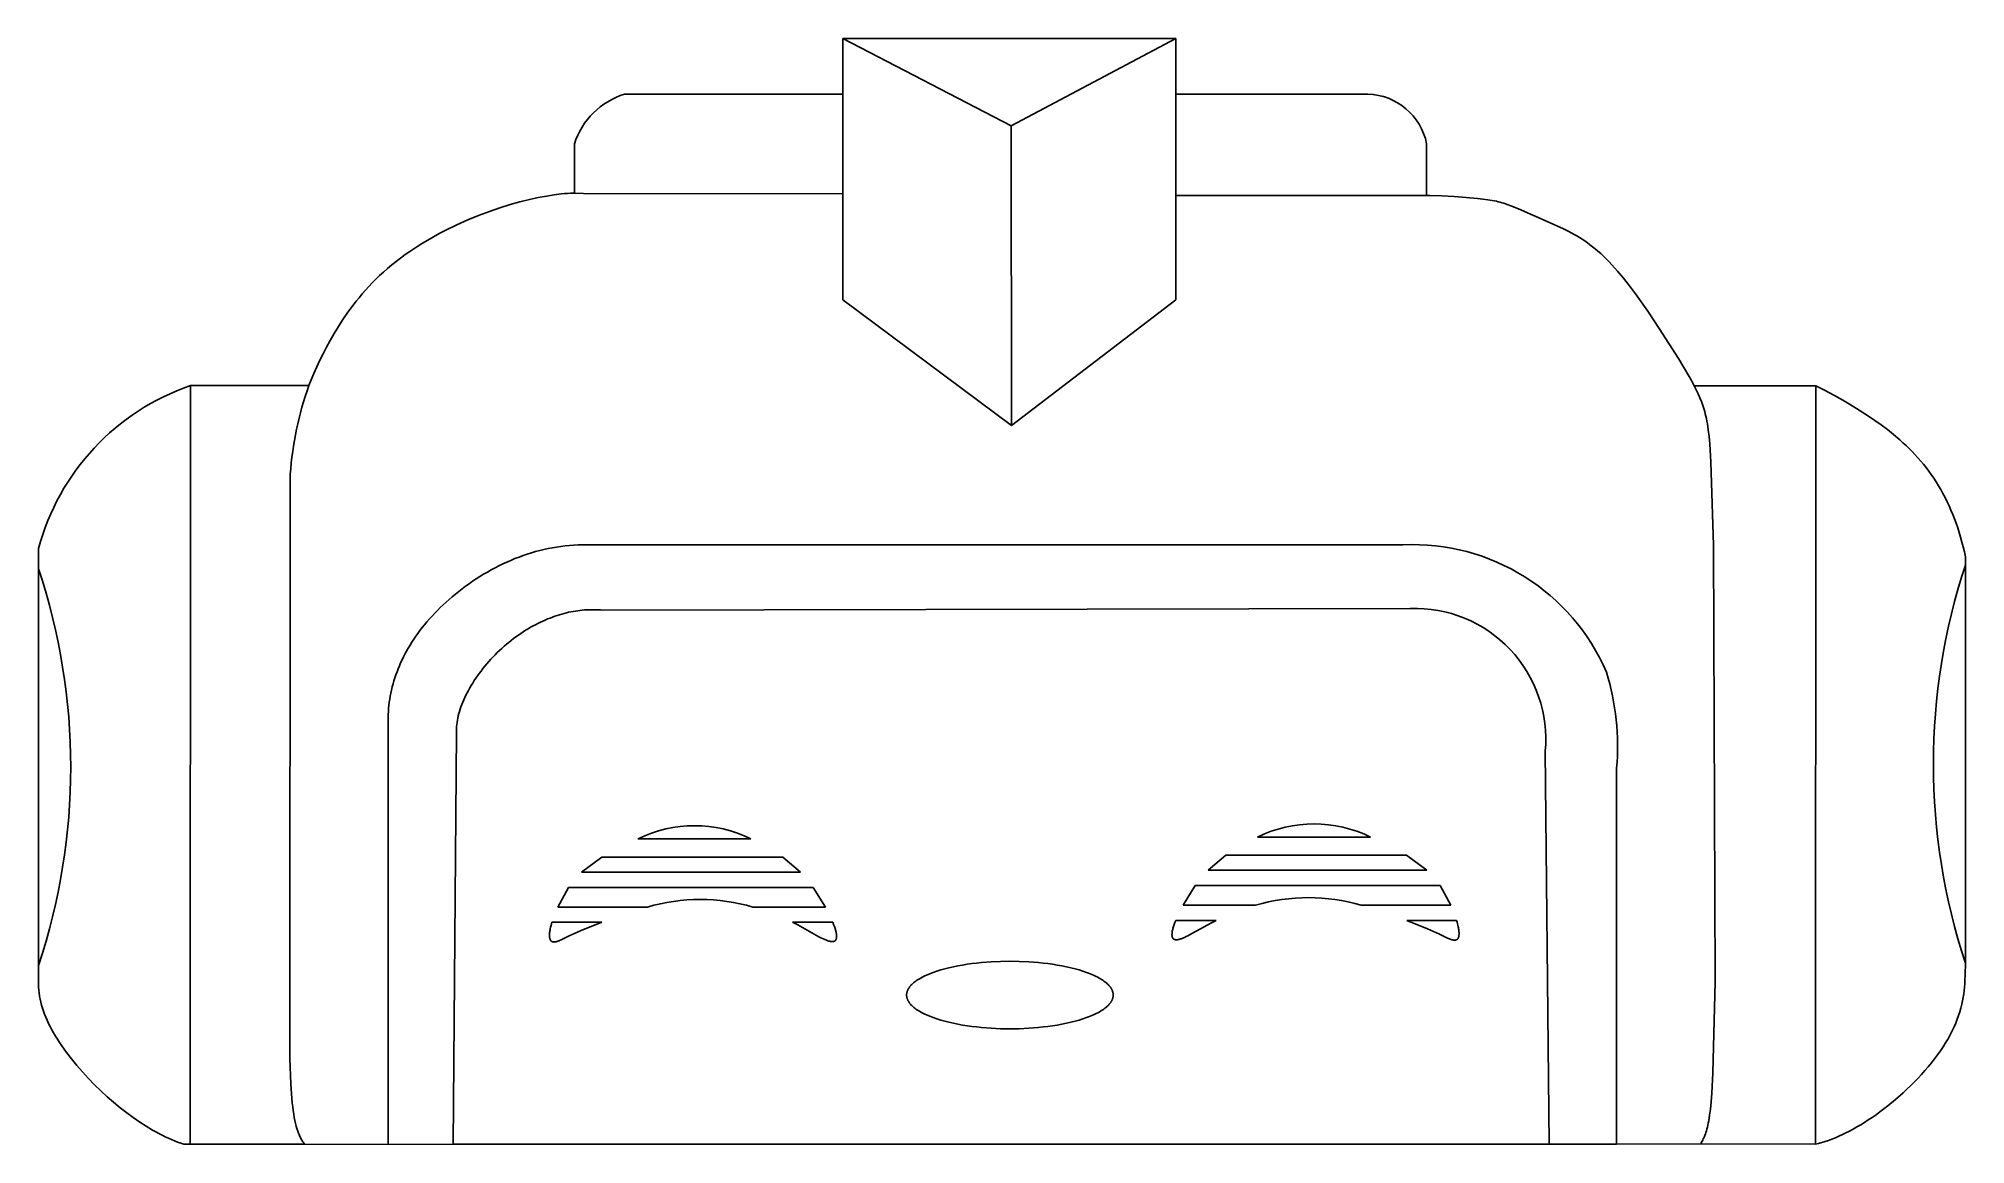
# Model space of a CAD drawing. Extents: x 0.5 to 50.7, y -8.7 to 20.1.
import ezdxf

# ---------------------------------------------------------------- set-up
doc = ezdxf.new("R2010")
doc.units = 0
doc.layers.get('0').update_dxf_attribs({"linetype": 'CONTINUOUS'})

msp = doc.modelspace()

# ---------------------------------------------------------------- linework, layer by layer
for p, q in [((21.453, 20.108), (30.135, 20.108)), ((25.846, 17.829), (21.453, 20.108)), ((21.453, 20.108), (21.453, 13.299)), ((30.135, 20.108), (25.846, 17.829)), ((30.135, 20.108), (30.135, 13.299)), ((15.76, 18.661), (21.453, 18.661)), ((30.135, 18.661), (35.144, 18.661)), ((25.853, 10.021), (25.846, 17.829)), ((14.454, 16.077), (14.454, 17.366)), ((36.674, 17.366), (36.674, 16.017)), ((14.454, 16.077), (14.356, 16.074)), ((14.688, 16.071), (14.454, 16.077)), ((12.238, 15.601), (11.957, 15.495)), ((12.513, 15.696), (12.238, 15.601)), ((12.78, 15.779), (12.513, 15.696)), ((13.036, 15.851), (12.78, 15.779)), ((13.28, 15.912), (13.036, 15.851)), ((13.51, 15.962), (13.28, 15.912)), ((13.725, 16.002), (13.51, 15.962)), ((13.925, 16.033), (13.725, 16.002)), ((14.11, 16.056), (13.925, 16.033)), ((14.196, 16.064), (14.11, 16.056)), ((14.278, 16.07), (14.196, 16.064)), ((14.356, 16.074), (14.278, 16.07)), ((21.453, 16.057), (14.688, 16.071)), ((36.438, 16.02), (30.135, 16.02)), ((36.753, 16.016), (36.438, 16.02)), ((37.071, 16.006), (36.753, 16.016)), ((37.388, 15.989), (37.071, 16.006)), ((37.701, 15.967), (37.388, 15.989)), ((37.999, 15.939), (37.701, 15.967)), ((38.137, 15.923), (37.999, 15.939)), ((38.266, 15.905), (38.137, 15.923)), ((38.384, 15.886), (38.266, 15.905)), ((38.439, 15.875), (38.384, 15.886)), ((38.492, 15.864), (38.439, 15.875)), ((38.542, 15.853), (38.492, 15.864)), ((38.591, 15.841), (38.542, 15.853)), ((38.638, 15.828), (38.591, 15.841)), ((38.685, 15.814), (38.638, 15.828)), ((38.731, 15.799), (38.685, 15.814)), ((38.776, 15.784), (38.731, 15.799)), ((38.868, 15.749), (38.776, 15.784)), ((39.066, 15.668), (38.868, 15.749)), ((39.815, 15.339), (39.066, 15.668)), ((11.105, 15.113), (10.965, 15.041)), ((11.388, 15.251), (11.105, 15.113)), ((11.673, 15.379), (11.388, 15.251)), ((11.957, 15.495), (11.673, 15.379)), ((40.238, 15.145), (39.815, 15.339)), ((40.379, 15.075), (40.238, 15.145)), ((40.518, 15.001), (40.379, 15.075)), ((10.295, 14.645), (10.168, 14.56)), ((10.424, 14.728), (10.295, 14.645)), ((10.556, 14.81), (10.424, 14.728)), ((10.691, 14.889), (10.556, 14.81)), ((10.827, 14.966), (10.691, 14.889)), ((10.965, 15.041), (10.827, 14.966)), ((40.587, 14.962), (40.518, 15.001)), ((40.656, 14.92), (40.587, 14.962)), ((40.725, 14.877), (40.656, 14.92)), ((40.794, 14.832), (40.725, 14.877)), ((40.863, 14.784), (40.794, 14.832)), ((40.932, 14.734), (40.863, 14.784)), ((41.002, 14.681), (40.932, 14.734)), ((41.071, 14.624), (41.002, 14.681)), ((41.141, 14.565), (41.071, 14.624)), ((9.585, 14.113), (9.479, 14.02)), ((9.695, 14.205), (9.585, 14.113)), ((9.808, 14.296), (9.695, 14.205)), ((9.925, 14.385), (9.808, 14.296)), ((10.045, 14.474), (9.925, 14.385)), ((10.168, 14.56), (10.045, 14.474)), ((41.212, 14.501), (41.141, 14.565)), ((41.283, 14.435), (41.212, 14.501)), ((41.355, 14.364), (41.283, 14.435)), ((41.428, 14.289), (41.355, 14.364)), ((41.501, 14.211), (41.428, 14.289)), ((41.651, 14.042), (41.501, 14.211)), ((9.092, 13.64), (9.005, 13.544)), ((9.184, 13.736), (9.092, 13.64)), ((9.278, 13.831), (9.184, 13.736)), ((9.377, 13.926), (9.278, 13.831)), ((9.479, 14.02), (9.377, 13.926)), ((41.804, 13.858), (41.651, 14.042)), ((41.96, 13.659), (41.804, 13.858)), ((42.119, 13.448), (41.96, 13.659)), ((8.688, 13.161), (8.549, 12.971)), ((8.763, 13.257), (8.688, 13.161)), ((8.84, 13.352), (8.763, 13.257)), ((8.921, 13.448), (8.84, 13.352)), ((9.005, 13.544), (8.921, 13.448)), ((21.453, 13.299), (25.853, 10.021)), ((30.135, 13.299), (25.853, 10.021)), ((42.436, 13.002), (42.119, 13.448)), ((8.301, 12.598), (8.191, 12.417)), ((8.42, 12.783), (8.301, 12.598)), ((8.549, 12.971), (8.42, 12.783)), ((42.74, 12.549), (42.436, 13.002)), ((7.992, 12.063), (7.902, 11.89)), ((8.088, 12.238), (7.992, 12.063)), ((8.191, 12.417), (8.088, 12.238)), ((43.241, 11.762), (42.74, 12.549)), ((7.817, 11.719), (7.736, 11.549)), ((7.902, 11.89), (7.817, 11.719)), ((43.52, 11.299), (43.241, 11.762)), ((4.447, 11.06), (4.438, -8.717)), ((7.533, 11.06), (4.447, 11.06)), ((7.59, 11.207), (7.533, 11.06)), ((7.661, 11.378), (7.59, 11.207)), ((7.736, 11.549), (7.661, 11.378)), ((43.58, 11.192), (43.52, 11.299)), ((43.649, 11.056), (43.58, 11.192)), ((43.649, 11.056), (46.816, 11.056)), ((43.75, 10.845), (43.649, 11.056)), ((46.816, 11.056), (46.808, -8.717)), ((46.816, 11.056), (47.05, 10.939)), ((43.795, 10.744), (43.75, 10.845)), ((43.837, 10.644), (43.795, 10.744)), ((43.856, 10.594), (43.837, 10.644)), ((43.874, 10.543), (43.856, 10.594)), ((47.05, 10.939), (47.305, 10.803)), ((47.305, 10.803), (47.582, 10.645)), ((47.582, 10.645), (47.88, 10.466)), ((43.892, 10.491), (43.874, 10.543)), ((43.908, 10.437), (43.892, 10.491)), ((43.924, 10.382), (43.908, 10.437)), ((43.939, 10.324), (43.924, 10.382)), ((43.953, 10.264), (43.939, 10.324)), ((43.967, 10.201), (43.953, 10.264)), ((43.98, 10.135), (43.967, 10.201)), ((43.992, 10.064), (43.98, 10.135)), ((44.014, 9.91), (43.992, 10.064)), ((47.88, 10.466), (48.194, 10.264)), ((48.194, 10.264), (48.356, 10.153)), ((48.356, 10.153), (48.52, 10.036)), ((44.035, 9.736), (44.014, 9.91)), ((44.053, 9.538), (44.035, 9.736)), ((48.52, 10.036), (48.685, 9.912)), ((48.685, 9.912), (48.849, 9.781)), ((48.849, 9.781), (49.012, 9.643)), ((49.012, 9.643), (49.092, 9.571)), ((49.092, 9.571), (49.172, 9.497)), ((44.084, 9.062), (44.053, 9.538)), ((44.15, 6.904), (44.084, 9.062)), ((49.172, 9.497), (49.251, 9.421)), ((49.251, 9.421), (49.328, 9.343)), ((49.328, 9.343), (49.404, 9.262)), ((49.404, 9.262), (49.479, 9.18)), ((49.479, 9.18), (49.553, 9.096)), ((49.553, 9.096), (49.625, 9.01)), ((7.038, -6.481), (7.048, 8.749)), ((49.625, 9.01), (49.695, 8.922)), ((49.695, 8.922), (49.764, 8.831)), ((49.764, 8.831), (49.83, 8.739)), ((49.83, 8.739), (49.895, 8.644)), ((49.895, 8.644), (49.958, 8.547)), ((49.958, 8.547), (50.019, 8.448)), ((50.019, 8.448), (50.078, 8.348)), ((50.078, 8.348), (50.135, 8.245)), ((50.135, 8.245), (50.19, 8.14)), ((50.19, 8.14), (50.243, 8.033)), ((50.243, 8.033), (50.294, 7.924)), ((50.294, 7.924), (50.343, 7.813)), ((50.343, 7.813), (50.39, 7.7)), ((50.39, 7.7), (50.435, 7.585)), ((50.435, 7.585), (50.478, 7.469)), ((50.478, 7.469), (50.518, 7.35)), ((50.518, 7.35), (50.557, 7.229)), ((50.557, 7.229), (50.594, 7.107)), ((50.594, 7.107), (50.629, 6.982)), ((0.485, 6.813), (0.485, -4.574)), ((12.904, 6.548), (12.799, 6.504)), ((13.011, 6.589), (12.904, 6.548)), ((13.118, 6.628), (13.011, 6.589)), ((13.225, 6.665), (13.118, 6.628)), ((13.333, 6.699), (13.225, 6.665)), ((13.442, 6.731), (13.333, 6.699)), ((13.551, 6.76), (13.442, 6.731)), ((13.661, 6.786), (13.551, 6.76)), ((13.771, 6.81), (13.661, 6.786)), ((13.881, 6.832), (13.771, 6.81)), ((13.992, 6.851), (13.881, 6.832)), ((14.104, 6.867), (13.992, 6.851)), ((14.215, 6.881), (14.104, 6.867)), ((14.327, 6.892), (14.215, 6.881)), ((14.439, 6.9), (14.327, 6.892)), ((14.552, 6.906), (14.439, 6.9)), ((14.63, 6.908), (14.552, 6.906)), ((36.057, 6.908), (14.63, 6.908)), ((44.198, -4.489), (44.15, 6.904)), ((50.629, 6.982), (50.662, 6.856)), ((50.662, 6.856), (50.692, 6.728)), ((50.692, 6.728), (50.721, 6.598)), ((50.721, 6.598), (50.721, -3.997)), ((11.99, 6.081), (11.895, 6.02)), ((12.087, 6.14), (11.99, 6.081)), ((12.186, 6.198), (12.087, 6.14)), ((12.285, 6.254), (12.186, 6.198)), ((12.386, 6.308), (12.285, 6.254)), ((12.488, 6.36), (12.386, 6.308)), ((12.591, 6.41), (12.488, 6.36)), ((12.694, 6.458), (12.591, 6.41)), ((12.799, 6.504), (12.694, 6.458)), ((11.271, 5.557), (11.19, 5.487)), ((11.355, 5.626), (11.271, 5.557)), ((11.441, 5.695), (11.355, 5.626)), ((11.528, 5.762), (11.441, 5.695)), ((11.617, 5.829), (11.528, 5.762)), ((11.708, 5.894), (11.617, 5.829)), ((11.801, 5.957), (11.708, 5.894)), ((11.895, 6.02), (11.801, 5.957)), ((10.743, 5.051), (10.676, 4.977)), ((10.812, 5.125), (10.743, 5.051)), ((10.883, 5.199), (10.812, 5.125)), ((10.957, 5.272), (10.883, 5.199)), ((11.032, 5.344), (10.957, 5.272)), ((11.11, 5.416), (11.032, 5.344)), ((11.19, 5.487), (11.11, 5.416)), ((13.881, 5.023), (13.943, 5.045)), ((13.881, 5.023), (13.943, 5.045)), ((13.943, 5.045), (14.004, 5.066)), ((13.943, 5.045), (14.004, 5.066)), ((14.004, 5.066), (14.065, 5.085)), ((14.004, 5.066), (14.065, 5.085)), ((14.065, 5.085), (14.125, 5.103)), ((14.065, 5.085), (14.125, 5.103)), ((14.125, 5.103), (14.185, 5.12)), ((14.125, 5.103), (14.185, 5.12)), ((14.185, 5.12), (14.245, 5.135)), ((14.185, 5.12), (14.245, 5.135)), ((14.245, 5.135), (14.305, 5.149)), ((14.245, 5.135), (14.305, 5.149)), ((14.305, 5.149), (14.364, 5.161)), ((14.305, 5.149), (14.364, 5.161)), ((14.364, 5.161), (14.423, 5.173)), ((14.364, 5.161), (14.423, 5.173)), ((14.423, 5.173), (14.482, 5.183)), ((14.423, 5.173), (14.482, 5.183)), ((14.482, 5.183), (14.541, 5.191)), ((14.482, 5.183), (14.541, 5.191)), ((14.541, 5.191), (14.6, 5.199)), ((14.541, 5.191), (14.6, 5.199)), ((14.6, 5.199), (14.659, 5.205)), ((14.6, 5.199), (14.659, 5.205)), ((14.659, 5.205), (14.718, 5.21)), ((14.659, 5.205), (14.718, 5.21)), ((14.718, 5.21), (14.777, 5.214)), ((14.718, 5.21), (14.777, 5.214)), ((14.777, 5.214), (14.836, 5.217)), ((14.777, 5.214), (14.836, 5.217)), ((14.836, 5.217), (14.896, 5.218)), ((14.836, 5.217), (14.896, 5.218)), ((14.896, 5.218), (14.956, 5.218)), ((14.896, 5.218), (14.956, 5.218)), ((14.956, 5.218), (15.016, 5.217)), ((14.956, 5.218), (15.016, 5.217)), ((15.016, 5.217), (15.077, 5.215)), ((15.016, 5.217), (15.077, 5.215)), ((15.077, 5.215), (15.138, 5.211)), ((15.077, 5.215), (15.138, 5.211)), ((15.138, 5.211), (15.199, 5.206)), ((15.138, 5.211), (15.199, 5.206)), ((15.199, 5.206), (36.248, 5.248)), ((15.199, 5.206), (36.248, 5.248)), ((10.319, 4.524), (10.267, 4.447)), ((10.373, 4.6), (10.319, 4.524)), ((10.429, 4.676), (10.373, 4.6)), ((10.487, 4.752), (10.429, 4.676)), ((10.548, 4.827), (10.487, 4.752)), ((10.611, 4.902), (10.548, 4.827)), ((10.676, 4.977), (10.611, 4.902)), ((12.93, 4.51), (12.994, 4.556)), ((12.93, 4.51), (12.994, 4.556)), ((12.994, 4.556), (13.057, 4.599)), ((12.994, 4.556), (13.057, 4.599)), ((13.057, 4.599), (13.121, 4.641)), ((13.057, 4.599), (13.121, 4.641)), ((13.121, 4.641), (13.184, 4.682)), ((13.121, 4.641), (13.184, 4.682)), ((13.184, 4.682), (13.248, 4.72)), ((13.184, 4.682), (13.248, 4.72)), ((13.248, 4.72), (13.312, 4.758)), ((13.248, 4.72), (13.312, 4.758)), ((13.312, 4.758), (13.376, 4.793)), ((13.312, 4.758), (13.376, 4.793)), ((13.376, 4.793), (13.44, 4.827)), ((13.376, 4.793), (13.44, 4.827)), ((13.44, 4.827), (13.504, 4.86)), ((13.44, 4.827), (13.504, 4.86)), ((13.504, 4.86), (13.567, 4.891)), ((13.504, 4.86), (13.567, 4.891)), ((13.567, 4.891), (13.631, 4.92)), ((13.567, 4.891), (13.631, 4.92)), ((13.631, 4.92), (13.694, 4.948)), ((13.631, 4.92), (13.694, 4.948)), ((13.694, 4.948), (13.757, 4.975)), ((13.694, 4.948), (13.757, 4.975)), ((13.757, 4.975), (13.819, 5)), ((13.757, 4.975), (13.819, 5)), ((13.819, 5), (13.881, 5.023)), ((13.819, 5), (13.881, 5.023)), ((10.038, 4.062), (9.999, 3.985)), ((10.08, 4.14), (10.038, 4.062)), ((10.124, 4.217), (10.08, 4.14)), ((10.169, 4.294), (10.124, 4.217)), ((10.217, 4.371), (10.169, 4.294)), ((10.267, 4.447), (10.217, 4.371)), ((12.332, 3.983), (12.388, 4.041)), ((12.332, 3.983), (12.388, 4.041)), ((12.388, 4.041), (12.445, 4.098)), ((12.388, 4.041), (12.445, 4.098)), ((12.445, 4.098), (12.503, 4.154)), ((12.445, 4.098), (12.503, 4.154)), ((12.503, 4.154), (12.562, 4.209)), ((12.503, 4.154), (12.562, 4.209)), ((12.562, 4.209), (12.622, 4.263)), ((12.562, 4.209), (12.622, 4.263)), ((12.622, 4.263), (12.682, 4.315)), ((12.622, 4.263), (12.682, 4.315)), ((12.682, 4.315), (12.744, 4.366)), ((12.682, 4.315), (12.744, 4.366)), ((12.744, 4.366), (12.805, 4.416)), ((12.744, 4.366), (12.805, 4.416)), ((12.805, 4.416), (12.868, 4.464)), ((12.805, 4.416), (12.868, 4.464)), ((12.868, 4.464), (12.93, 4.51)), ((12.868, 4.464), (12.93, 4.51)), ((9.83, 3.595), (9.802, 3.516)), ((9.86, 3.673), (9.83, 3.595)), ((9.892, 3.751), (9.86, 3.673)), ((9.925, 3.829), (9.892, 3.751)), ((9.961, 3.907), (9.925, 3.829)), ((9.999, 3.985), (9.961, 3.907)), ((11.929, 3.494), (11.975, 3.557)), ((11.929, 3.494), (11.975, 3.557)), ((11.975, 3.557), (12.022, 3.619)), ((11.975, 3.557), (12.022, 3.619)), ((12.022, 3.619), (12.07, 3.681)), ((12.022, 3.619), (12.07, 3.681)), ((12.07, 3.681), (12.12, 3.743)), ((12.07, 3.681), (12.12, 3.743)), ((12.12, 3.743), (12.171, 3.804)), ((12.12, 3.743), (12.171, 3.804)), ((12.171, 3.804), (12.224, 3.865)), ((12.171, 3.804), (12.224, 3.865)), ((12.224, 3.865), (12.277, 3.924)), ((12.224, 3.865), (12.277, 3.924)), ((12.277, 3.924), (12.332, 3.983)), ((12.277, 3.924), (12.332, 3.983)), ((9.671, 3.044), (9.656, 2.964)), ((9.689, 3.123), (9.671, 3.044)), ((9.708, 3.202), (9.689, 3.123)), ((9.728, 3.281), (9.708, 3.202)), ((9.751, 3.359), (9.728, 3.281)), ((9.775, 3.438), (9.751, 3.359)), ((9.802, 3.516), (9.775, 3.438)), ((11.627, 2.991), (11.659, 3.053)), ((11.627, 2.991), (11.659, 3.053)), ((11.659, 3.053), (11.692, 3.115)), ((11.659, 3.053), (11.692, 3.115)), ((11.692, 3.115), (11.727, 3.178)), ((11.692, 3.115), (11.727, 3.178)), ((11.727, 3.178), (11.764, 3.241)), ((11.727, 3.178), (11.764, 3.241)), ((11.764, 3.241), (11.803, 3.304)), ((11.764, 3.241), (11.803, 3.304)), ((11.803, 3.304), (11.843, 3.368)), ((11.803, 3.304), (11.843, 3.368)), ((11.843, 3.368), (11.886, 3.431)), ((11.843, 3.368), (11.886, 3.431)), ((11.886, 3.431), (11.929, 3.494)), ((11.886, 3.431), (11.929, 3.494)), ((9.605, 2.566), (9.6, 2.486)), ((9.612, 2.646), (9.605, 2.566)), ((9.62, 2.726), (9.612, 2.646)), ((9.63, 2.805), (9.62, 2.726)), ((9.642, 2.885), (9.63, 2.805)), ((9.656, 2.964), (9.642, 2.885)), ((11.443, 2.508), (11.459, 2.567)), ((11.443, 2.508), (11.459, 2.567)), ((11.459, 2.567), (11.477, 2.626)), ((11.459, 2.567), (11.477, 2.626)), ((11.477, 2.626), (11.497, 2.685)), ((11.477, 2.626), (11.497, 2.685)), ((11.497, 2.685), (11.52, 2.746)), ((11.497, 2.685), (11.52, 2.746)), ((11.52, 2.746), (11.544, 2.806)), ((11.52, 2.746), (11.544, 2.806)), ((11.544, 2.806), (11.57, 2.867)), ((11.544, 2.806), (11.57, 2.867)), ((11.57, 2.867), (11.597, 2.929)), ((11.57, 2.867), (11.597, 2.929)), ((11.597, 2.929), (11.627, 2.991)), ((11.597, 2.929), (11.627, 2.991)), ((9.6, 2.486), (9.6, -8.725)), ((11.381, 2.061), (11.382, 2.114)), ((11.381, 2.061), (11.382, 2.114)), ((11.381, 2.034), (11.381, 2.061)), ((11.381, 2.034), (11.381, 2.061)), ((11.381, 2.007), (11.381, 2.034)), ((11.381, 2.007), (11.381, 2.034)), ((11.382, 2.114), (11.385, 2.169)), ((11.382, 2.114), (11.385, 2.169)), ((11.385, 2.169), (11.39, 2.224)), ((11.385, 2.169), (11.39, 2.224)), ((11.39, 2.224), (11.396, 2.28)), ((11.39, 2.224), (11.396, 2.28)), ((11.396, 2.28), (11.405, 2.336)), ((11.396, 2.28), (11.405, 2.336)), ((11.405, 2.336), (11.416, 2.393)), ((11.405, 2.336), (11.416, 2.393)), ((11.416, 2.393), (11.428, 2.45)), ((11.416, 2.393), (11.428, 2.45)), ((11.428, 2.45), (11.443, 2.508)), ((11.428, 2.45), (11.443, 2.508)), ((11.292, -8.717), (11.381, 2.007)), ((11.292, -8.717), (11.381, 2.007)), ((39.765, 1.526), (39.864, -8.717)), ((39.765, 1.526), (39.864, -8.717)), ((41.626, -8.717), (41.626, 1.085)), ((16.113, -0.757), (19.059, -0.757)), ((35.212, -0.709), (32.266, -0.709)), ((14.642, -1.622), (15.173, -1.232)), ((15.173, -1.232), (19.886, -1.232)), ((19.886, -1.232), (20.346, -1.622)), ((31.439, -1.184), (30.979, -1.573)), ((36.152, -1.184), (31.439, -1.184)), ((36.682, -1.573), (36.152, -1.184)), ((20.346, -1.622), (14.642, -1.622)), ((30.322, -2.486), (30.64, -1.976)), ((30.64, -1.976), (37.026, -1.976)), ((30.979, -1.573), (36.682, -1.573)), ((37.026, -1.976), (37.306, -2.486)), ((14.299, -2.024), (14.019, -2.534)), ((20.684, -2.024), (14.299, -2.024)), ((21.003, -2.534), (20.684, -2.024)), ((32.215, -2.486), (30.322, -2.486)), ((37.306, -2.486), (34.966, -2.486)), ((13.857, -2.974), (13.845, -3.017)), ((13.87, -2.93), (13.857, -2.974)), ((15.167, -2.93), (13.87, -2.93)), ((14.019, -2.534), (16.358, -2.534)), ((14.632, -3.149), (15.167, -2.93)), ((19.109, -2.534), (21.003, -2.534)), ((20.141, -2.93), (20.278, -3.001)), ((21.192, -2.93), (20.141, -2.93)), ((20.278, -3.001), (20.831, -3.31)), ((21.214, -2.987), (21.192, -2.93)), ((21.234, -3.041), (21.214, -2.987)), ((30.074, -3.044), (30.091, -2.993)), ((30.091, -2.993), (30.11, -2.938)), ((30.11, -2.938), (30.132, -2.882)), ((30.132, -2.882), (31.184, -2.882)), ((31.047, -2.953), (30.493, -3.262)), ((31.184, -2.882), (31.047, -2.953)), ((36.692, -3.101), (36.158, -2.882)), ((36.158, -2.882), (37.455, -2.882)), ((37.455, -2.882), (37.468, -2.926)), ((37.468, -2.926), (37.479, -2.969)), ((37.479, -2.969), (37.489, -3.011)), ((37.489, -3.011), (37.498, -3.051)), ((13.807, -3.247), (13.806, -3.258)), ((13.806, -3.258), (13.806, -3.268)), ((13.806, -3.268), (13.806, -3.278)), ((13.806, -3.278), (13.806, -3.288)), ((13.806, -3.288), (13.807, -3.298)), ((13.808, -3.225), (13.807, -3.247)), ((13.807, -3.298), (13.807, -3.307)), ((13.807, -3.307), (13.808, -3.316)), ((13.81, -3.202), (13.808, -3.225)), ((13.808, -3.316), (13.809, -3.325)), ((13.809, -3.325), (13.81, -3.333)), ((13.813, -3.178), (13.81, -3.202)), ((13.81, -3.333), (13.812, -3.341)), ((13.812, -3.341), (13.813, -3.349)), ((13.817, -3.152), (13.813, -3.178)), ((13.813, -3.349), (13.815, -3.356)), ((13.815, -3.356), (13.816, -3.36)), ((13.816, -3.36), (13.817, -3.363)), ((13.821, -3.126), (13.817, -3.152)), ((13.817, -3.363), (13.818, -3.367)), ((13.818, -3.367), (13.819, -3.37)), ((13.819, -3.37), (13.82, -3.373)), ((13.82, -3.373), (13.821, -3.377)), ((13.827, -3.099), (13.821, -3.126)), ((13.821, -3.377), (13.823, -3.38)), ((13.823, -3.38), (13.824, -3.383)), ((13.824, -3.383), (13.825, -3.386)), ((13.825, -3.386), (13.827, -3.389)), ((13.835, -3.059), (13.827, -3.099)), ((13.827, -3.389), (13.828, -3.391)), ((13.828, -3.391), (13.83, -3.394)), ((13.83, -3.394), (13.831, -3.397)), ((13.831, -3.397), (13.833, -3.399)), ((13.833, -3.399), (13.834, -3.402)), ((13.834, -3.402), (13.836, -3.404)), ((13.845, -3.017), (13.835, -3.059)), ((13.836, -3.404), (13.837, -3.407)), ((13.837, -3.407), (13.839, -3.409)), ((13.839, -3.409), (13.841, -3.411)), ((13.841, -3.411), (13.843, -3.413)), ((13.843, -3.413), (13.845, -3.415)), ((13.845, -3.415), (13.847, -3.418)), ((13.847, -3.418), (13.848, -3.419)), ((13.848, -3.419), (13.85, -3.421)), ((13.85, -3.421), (13.852, -3.423)), ((13.852, -3.423), (13.855, -3.425)), ((13.855, -3.425), (13.857, -3.426)), ((13.857, -3.426), (13.859, -3.428)), ((13.859, -3.428), (13.861, -3.43)), ((13.861, -3.43), (13.863, -3.431)), ((13.863, -3.431), (13.865, -3.432)), ((13.865, -3.432), (13.868, -3.434)), ((13.868, -3.434), (13.87, -3.435)), ((13.87, -3.435), (13.872, -3.436)), ((13.872, -3.436), (13.875, -3.437)), ((13.875, -3.437), (13.877, -3.438)), ((13.877, -3.438), (13.879, -3.439)), ((13.879, -3.439), (13.882, -3.44)), ((13.882, -3.44), (13.884, -3.441)), ((13.884, -3.441), (13.887, -3.442)), ((13.887, -3.442), (13.89, -3.442)), ((13.89, -3.442), (13.892, -3.443)), ((13.892, -3.443), (13.895, -3.444)), ((13.895, -3.444), (13.897, -3.444)), ((13.897, -3.444), (13.9, -3.445)), ((13.9, -3.445), (13.903, -3.445)), ((13.903, -3.445), (13.905, -3.445)), ((13.905, -3.445), (13.908, -3.446)), ((13.908, -3.446), (13.911, -3.446)), ((13.911, -3.446), (13.914, -3.446)), ((13.914, -3.446), (13.917, -3.446)), ((13.917, -3.446), (13.919, -3.447)), ((13.919, -3.447), (13.922, -3.447)), ((13.922, -3.447), (13.925, -3.447)), ((13.925, -3.447), (13.931, -3.446)), ((13.931, -3.446), (13.937, -3.446)), ((13.937, -3.446), (13.943, -3.446)), ((13.943, -3.446), (13.949, -3.445)), ((13.949, -3.445), (13.955, -3.444)), ((13.955, -3.444), (13.961, -3.443)), ((13.961, -3.443), (13.967, -3.442)), ((13.967, -3.442), (13.974, -3.44)), ((13.974, -3.44), (13.98, -3.439)), ((13.98, -3.439), (13.993, -3.436)), ((13.993, -3.436), (14.006, -3.432)), ((14.006, -3.432), (14.018, -3.428)), ((14.018, -3.428), (14.031, -3.423)), ((14.031, -3.423), (14.044, -3.418)), ((14.044, -3.418), (14.057, -3.413)), ((14.057, -3.413), (14.083, -3.402)), ((14.083, -3.402), (14.109, -3.39)), ((14.109, -3.39), (14.32, -3.288)), ((14.32, -3.288), (14.632, -3.149)), ((20.831, -3.31), (20.877, -3.334)), ((20.877, -3.334), (20.921, -3.356)), ((20.921, -3.356), (20.965, -3.376)), ((20.965, -3.376), (20.986, -3.385)), ((20.986, -3.385), (21.006, -3.394)), ((21.006, -3.394), (21.027, -3.402)), ((21.027, -3.402), (21.047, -3.409)), ((21.047, -3.409), (21.066, -3.415)), ((21.066, -3.415), (21.085, -3.421)), ((21.085, -3.421), (21.094, -3.424)), ((21.094, -3.424), (21.103, -3.426)), ((21.103, -3.426), (21.112, -3.428)), ((21.112, -3.428), (21.12, -3.43)), ((21.12, -3.43), (21.129, -3.432)), ((21.129, -3.432), (21.137, -3.433)), ((21.137, -3.433), (21.145, -3.434)), ((21.145, -3.434), (21.153, -3.435)), ((21.153, -3.435), (21.161, -3.436)), ((21.161, -3.436), (21.169, -3.436)), ((21.169, -3.436), (21.172, -3.436)), ((21.172, -3.436), (21.176, -3.436)), ((21.176, -3.436), (21.18, -3.436)), ((21.18, -3.436), (21.183, -3.436)), ((21.183, -3.436), (21.187, -3.436)), ((21.187, -3.436), (21.19, -3.436)), ((21.19, -3.436), (21.194, -3.435)), ((21.194, -3.435), (21.197, -3.435)), ((21.197, -3.435), (21.2, -3.435)), ((21.2, -3.435), (21.204, -3.434)), ((21.204, -3.434), (21.207, -3.433)), ((21.207, -3.433), (21.21, -3.433)), ((21.21, -3.433), (21.213, -3.432)), ((21.213, -3.432), (21.216, -3.431)), ((21.216, -3.431), (21.219, -3.43)), ((21.219, -3.43), (21.222, -3.429)), ((21.222, -3.429), (21.225, -3.428)), ((21.225, -3.428), (21.228, -3.427)), ((21.228, -3.427), (21.23, -3.426)), ((21.23, -3.426), (21.233, -3.425)), ((21.233, -3.425), (21.236, -3.424)), ((21.251, -3.092), (21.234, -3.041)), ((21.236, -3.424), (21.238, -3.422)), ((21.238, -3.422), (21.241, -3.421)), ((21.241, -3.421), (21.243, -3.419)), ((21.243, -3.419), (21.246, -3.418)), ((21.246, -3.418), (21.248, -3.416)), ((21.248, -3.416), (21.25, -3.414)), ((21.25, -3.414), (21.252, -3.412)), ((21.258, -3.117), (21.251, -3.092)), ((21.252, -3.412), (21.255, -3.41)), ((21.255, -3.41), (21.257, -3.408)), ((21.257, -3.408), (21.259, -3.406)), ((21.265, -3.141), (21.258, -3.117)), ((21.259, -3.406), (21.261, -3.404)), ((21.261, -3.404), (21.263, -3.402)), ((21.263, -3.402), (21.264, -3.4)), ((21.264, -3.4), (21.266, -3.397)), ((21.271, -3.166), (21.265, -3.141)), ((21.266, -3.397), (21.268, -3.395)), ((21.268, -3.395), (21.27, -3.392)), ((21.27, -3.392), (21.271, -3.39)), ((21.277, -3.19), (21.271, -3.166)), ((21.271, -3.39), (21.273, -3.387)), ((21.273, -3.387), (21.274, -3.384)), ((21.274, -3.384), (21.275, -3.381)), ((21.275, -3.381), (21.277, -3.378)), ((21.281, -3.213), (21.277, -3.19)), ((21.277, -3.378), (21.278, -3.375)), ((21.278, -3.375), (21.279, -3.372)), ((21.279, -3.372), (21.28, -3.369)), ((21.28, -3.369), (21.282, -3.366)), ((21.285, -3.235), (21.281, -3.213)), ((21.282, -3.366), (21.283, -3.363)), ((21.283, -3.363), (21.284, -3.359)), ((21.284, -3.356), (21.285, -3.352)), ((21.284, -3.359), (21.284, -3.356)), ((21.287, -3.246), (21.285, -3.235)), ((21.285, -3.352), (21.286, -3.349)), ((21.286, -3.349), (21.287, -3.345)), ((21.288, -3.256), (21.287, -3.246)), ((21.287, -3.341), (21.288, -3.338)), ((21.287, -3.345), (21.287, -3.341)), ((21.289, -3.267), (21.288, -3.256)), ((21.288, -3.338), (21.289, -3.334)), ((21.29, -3.276), (21.289, -3.267)), ((21.289, -3.33), (21.29, -3.322)), ((21.289, -3.334), (21.289, -3.33)), ((21.29, -3.286), (21.29, -3.276)), ((21.29, -3.295), (21.29, -3.286)), ((21.29, -3.304), (21.29, -3.295)), ((21.29, -3.313), (21.29, -3.304)), ((21.29, -3.322), (21.29, -3.313)), ((30.034, -3.247), (30.035, -3.238)), ((30.034, -3.256), (30.034, -3.247)), ((30.034, -3.265), (30.034, -3.256)), ((30.035, -3.273), (30.034, -3.265)), ((30.035, -3.228), (30.036, -3.218)), ((30.035, -3.238), (30.035, -3.228)), ((30.036, -3.282), (30.035, -3.273)), ((30.036, -3.218), (30.037, -3.208)), ((30.036, -3.286), (30.036, -3.282)), ((30.037, -3.289), (30.036, -3.286)), ((30.037, -3.208), (30.038, -3.198)), ((30.037, -3.293), (30.037, -3.289)), ((30.038, -3.297), (30.037, -3.293)), ((30.038, -3.198), (30.039, -3.187)), ((30.039, -3.301), (30.038, -3.297)), ((30.039, -3.187), (30.043, -3.165)), ((30.039, -3.304), (30.039, -3.301)), ((30.04, -3.308), (30.039, -3.304)), ((30.041, -3.311), (30.04, -3.308)), ((30.042, -3.315), (30.041, -3.311)), ((30.043, -3.318), (30.042, -3.315)), ((30.043, -3.165), (30.048, -3.142)), ((30.044, -3.321), (30.043, -3.318)), ((30.045, -3.324), (30.044, -3.321)), ((30.046, -3.327), (30.045, -3.324)), ((30.048, -3.33), (30.046, -3.327)), ((30.048, -3.142), (30.053, -3.118)), ((30.049, -3.333), (30.048, -3.33)), ((30.051, -3.336), (30.049, -3.333)), ((30.052, -3.339), (30.051, -3.336)), ((30.053, -3.342), (30.052, -3.339)), ((30.053, -3.118), (30.06, -3.093)), ((30.055, -3.344), (30.053, -3.342)), ((30.057, -3.347), (30.055, -3.344)), ((30.058, -3.349), (30.057, -3.347)), ((30.06, -3.351), (30.058, -3.349)), ((30.06, -3.093), (30.066, -3.069)), ((30.062, -3.354), (30.06, -3.351)), ((30.064, -3.356), (30.062, -3.354)), ((30.066, -3.358), (30.064, -3.356)), ((30.066, -3.069), (30.074, -3.044)), ((30.068, -3.36), (30.066, -3.358)), ((30.07, -3.362), (30.068, -3.36)), ((30.072, -3.364), (30.07, -3.362)), ((30.074, -3.366), (30.072, -3.364)), ((30.077, -3.368), (30.074, -3.366)), ((30.079, -3.369), (30.077, -3.368)), ((30.081, -3.371), (30.079, -3.369)), ((30.084, -3.373), (30.081, -3.371)), ((30.086, -3.374), (30.084, -3.373)), ((30.089, -3.375), (30.086, -3.374)), ((30.092, -3.377), (30.089, -3.375)), ((30.094, -3.378), (30.092, -3.377)), ((30.097, -3.379), (30.094, -3.378)), ((30.1, -3.38), (30.097, -3.379)), ((30.103, -3.381), (30.1, -3.38)), ((30.106, -3.382), (30.103, -3.381)), ((30.109, -3.383), (30.106, -3.382)), ((30.112, -3.384), (30.109, -3.383)), ((30.115, -3.385), (30.112, -3.384)), ((30.118, -3.385), (30.115, -3.385)), ((30.121, -3.386), (30.118, -3.385)), ((30.124, -3.386), (30.121, -3.386)), ((30.128, -3.387), (30.124, -3.386)), ((30.131, -3.387), (30.128, -3.387)), ((30.134, -3.388), (30.131, -3.387)), ((30.138, -3.388), (30.134, -3.388)), ((30.141, -3.388), (30.138, -3.388)), ((30.145, -3.388), (30.141, -3.388)), ((30.148, -3.388), (30.145, -3.388)), ((30.152, -3.388), (30.148, -3.388)), ((30.156, -3.388), (30.152, -3.388)), ((30.163, -3.388), (30.156, -3.388)), ((30.171, -3.387), (30.163, -3.388)), ((30.179, -3.386), (30.171, -3.387)), ((30.187, -3.385), (30.179, -3.386)), ((30.196, -3.383), (30.187, -3.385)), ((30.204, -3.382), (30.196, -3.383)), ((30.213, -3.38), (30.204, -3.382)), ((30.222, -3.378), (30.213, -3.38)), ((30.231, -3.375), (30.222, -3.378)), ((30.24, -3.373), (30.231, -3.375)), ((30.259, -3.367), (30.24, -3.373)), ((30.278, -3.361), (30.259, -3.367)), ((30.298, -3.353), (30.278, -3.361)), ((30.318, -3.345), (30.298, -3.353)), ((30.339, -3.337), (30.318, -3.345)), ((30.36, -3.328), (30.339, -3.337)), ((30.403, -3.307), (30.36, -3.328)), ((30.448, -3.285), (30.403, -3.307)), ((30.493, -3.262), (30.448, -3.285)), ((37.005, -3.24), (36.692, -3.101)), ((37.216, -3.342), (37.005, -3.24)), ((37.242, -3.354), (37.216, -3.342)), ((37.267, -3.365), (37.242, -3.354)), ((37.28, -3.37), (37.267, -3.365)), ((37.293, -3.375), (37.28, -3.37)), ((37.306, -3.379), (37.293, -3.375)), ((37.319, -3.384), (37.306, -3.379)), ((37.332, -3.387), (37.319, -3.384)), ((37.345, -3.391), (37.332, -3.387)), ((37.351, -3.392), (37.345, -3.391)), ((37.357, -3.394), (37.351, -3.392)), ((37.363, -3.395), (37.357, -3.394)), ((37.369, -3.396), (37.363, -3.395)), ((37.376, -3.397), (37.369, -3.396)), ((37.382, -3.397), (37.376, -3.397)), ((37.388, -3.398), (37.382, -3.397)), ((37.394, -3.398), (37.388, -3.398)), ((37.399, -3.398), (37.394, -3.398)), ((37.402, -3.398), (37.399, -3.398)), ((37.405, -3.398), (37.402, -3.398)), ((37.408, -3.398), (37.405, -3.398)), ((37.411, -3.398), (37.408, -3.398)), ((37.414, -3.398), (37.411, -3.398)), ((37.416, -3.398), (37.414, -3.398)), ((37.419, -3.397), (37.416, -3.398)), ((37.422, -3.397), (37.419, -3.397)), ((37.425, -3.397), (37.422, -3.397)), ((37.427, -3.396), (37.425, -3.397)), ((37.43, -3.396), (37.427, -3.396)), ((37.432, -3.395), (37.43, -3.396)), ((37.435, -3.394), (37.432, -3.395)), ((37.438, -3.394), (37.435, -3.394)), ((37.44, -3.393), (37.438, -3.394)), ((37.443, -3.392), (37.44, -3.393)), ((37.445, -3.391), (37.443, -3.392)), ((37.448, -3.39), (37.445, -3.391)), ((37.45, -3.389), (37.448, -3.39)), ((37.452, -3.388), (37.45, -3.389)), ((37.455, -3.387), (37.452, -3.388)), ((37.457, -3.385), (37.455, -3.387)), ((37.459, -3.384), (37.457, -3.385)), ((37.462, -3.383), (37.459, -3.384)), ((37.464, -3.381), (37.462, -3.383)), ((37.466, -3.38), (37.464, -3.381)), ((37.468, -3.378), (37.466, -3.38)), ((37.47, -3.377), (37.468, -3.378)), ((37.472, -3.375), (37.47, -3.377)), ((37.474, -3.373), (37.472, -3.375)), ((37.476, -3.371), (37.474, -3.373)), ((37.478, -3.369), (37.476, -3.371)), ((37.48, -3.367), (37.478, -3.369)), ((37.482, -3.365), (37.48, -3.367)), ((37.484, -3.363), (37.482, -3.365)), ((37.485, -3.361), (37.484, -3.363)), ((37.487, -3.359), (37.485, -3.361)), ((37.489, -3.356), (37.487, -3.359)), ((37.49, -3.354), (37.489, -3.356)), ((37.492, -3.351), (37.49, -3.354)), ((37.494, -3.349), (37.492, -3.351)), ((37.495, -3.346), (37.494, -3.349)), ((37.497, -3.343), (37.495, -3.346)), ((37.498, -3.34), (37.497, -3.343)), ((37.498, -3.051), (37.503, -3.078)), ((37.499, -3.338), (37.498, -3.34)), ((37.501, -3.335), (37.499, -3.338)), ((37.502, -3.332), (37.501, -3.335)), ((37.503, -3.328), (37.502, -3.332)), ((37.503, -3.078), (37.508, -3.104)), ((37.504, -3.325), (37.503, -3.328)), ((37.506, -3.322), (37.504, -3.325)), ((37.507, -3.319), (37.506, -3.322)), ((37.508, -3.315), (37.507, -3.319)), ((37.508, -3.104), (37.511, -3.129)), ((37.509, -3.312), (37.508, -3.315)), ((37.51, -3.308), (37.509, -3.312)), ((37.511, -3.301), (37.51, -3.308)), ((37.511, -3.129), (37.514, -3.154)), ((37.513, -3.293), (37.511, -3.301)), ((37.514, -3.285), (37.513, -3.293)), ((37.514, -3.154), (37.516, -3.177)), ((37.516, -3.276), (37.514, -3.285)), ((37.516, -3.177), (37.518, -3.199)), ((37.517, -3.268), (37.516, -3.276)), ((37.518, -3.25), (37.517, -3.259)), ((37.517, -3.259), (37.517, -3.268)), ((37.518, -3.199), (37.518, -3.21)), ((37.518, -3.21), (37.518, -3.22)), ((37.518, -3.22), (37.518, -3.23)), ((37.518, -3.23), (37.518, -3.24)), ((37.518, -3.24), (37.518, -3.25)), ((24.817, -4.01), (24.694, -4.027)), ((24.942, -3.995), (24.817, -4.01)), ((25.068, -3.982), (24.942, -3.995)), ((25.319, -3.963), (25.068, -3.982)), ((25.567, -3.952), (25.319, -3.963)), ((25.809, -3.948), (25.567, -3.952)), ((26.051, -3.952), (25.809, -3.948)), ((26.299, -3.963), (26.051, -3.952)), ((26.549, -3.982), (26.299, -3.963)), ((26.675, -3.995), (26.549, -3.982)), ((26.8, -4.01), (26.675, -3.995)), ((26.923, -4.027), (26.8, -4.01)), ((50.721, -3.997), (50.716, -4.293)), ((23.293, -4.515), (23.281, -4.525)), ((23.305, -4.505), (23.293, -4.515)), ((23.33, -4.484), (23.305, -4.505)), ((23.358, -4.464), (23.33, -4.484)), ((23.386, -4.444), (23.358, -4.464)), ((23.417, -4.424), (23.386, -4.444)), ((23.449, -4.405), (23.417, -4.424)), ((23.483, -4.385), (23.449, -4.405)), ((23.518, -4.366), (23.483, -4.385)), ((23.555, -4.347), (23.518, -4.366)), ((23.593, -4.328), (23.555, -4.347)), ((23.633, -4.31), (23.593, -4.328)), ((23.675, -4.291), (23.633, -4.31)), ((23.718, -4.274), (23.675, -4.291)), ((23.763, -4.256), (23.718, -4.274)), ((23.809, -4.239), (23.763, -4.256)), ((23.905, -4.206), (23.809, -4.239)), ((24.006, -4.175), (23.905, -4.206)), ((24.111, -4.145), (24.006, -4.175)), ((24.221, -4.117), (24.111, -4.145)), ((24.335, -4.092), (24.221, -4.117)), ((24.452, -4.068), (24.335, -4.092)), ((24.572, -4.046), (24.452, -4.068)), ((24.694, -4.027), (24.572, -4.046)), ((27.045, -4.046), (26.923, -4.027)), ((27.165, -4.068), (27.045, -4.046)), ((27.282, -4.092), (27.165, -4.068)), ((27.396, -4.117), (27.282, -4.092)), ((27.506, -4.145), (27.396, -4.117)), ((27.611, -4.175), (27.506, -4.145)), ((27.713, -4.206), (27.611, -4.175)), ((27.808, -4.239), (27.713, -4.206)), ((27.854, -4.256), (27.808, -4.239)), ((27.899, -4.274), (27.854, -4.256)), ((27.942, -4.291), (27.899, -4.274)), ((27.984, -4.31), (27.942, -4.291)), ((28.024, -4.328), (27.984, -4.31)), ((28.062, -4.347), (28.024, -4.328)), ((28.099, -4.366), (28.062, -4.347)), ((28.135, -4.385), (28.099, -4.366)), ((28.168, -4.405), (28.135, -4.385)), ((28.2, -4.424), (28.168, -4.405)), ((28.231, -4.444), (28.2, -4.424)), ((28.26, -4.464), (28.231, -4.444)), ((28.287, -4.484), (28.26, -4.464)), ((28.312, -4.505), (28.287, -4.484)), ((28.324, -4.515), (28.312, -4.505)), ((28.336, -4.525), (28.324, -4.515)), ((44.139, -6.859), (44.198, -4.489)), ((50.709, -4.453), (50.703, -4.536)), ((50.716, -4.293), (50.709, -4.453)), ((0.485, -4.574), (0.486, -4.609)), ((0.486, -4.609), (0.487, -4.645)), ((0.487, -4.645), (0.49, -4.682)), ((0.49, -4.682), (0.493, -4.718)), ((0.493, -4.718), (0.497, -4.754)), ((0.497, -4.754), (0.502, -4.791)), ((0.502, -4.791), (0.507, -4.828)), ((0.507, -4.828), (0.513, -4.865)), ((0.513, -4.865), (0.52, -4.903)), ((0.52, -4.903), (0.528, -4.94)), ((0.528, -4.94), (0.545, -5.016)), ((0.545, -5.016), (0.565, -5.093)), ((23.117, -4.809), (23.116, -4.819)), ((23.116, -4.819), (23.116, -4.829)), ((23.116, -4.829), (23.116, -4.838)), ((23.116, -4.838), (23.117, -4.848)), ((23.119, -4.789), (23.117, -4.799)), ((23.117, -4.799), (23.117, -4.809)), ((23.117, -4.848), (23.117, -4.858)), ((23.117, -4.858), (23.119, -4.868)), ((23.12, -4.779), (23.119, -4.789)), ((23.119, -4.868), (23.12, -4.878)), ((23.122, -4.77), (23.12, -4.779)), ((23.12, -4.878), (23.122, -4.888)), ((23.124, -4.76), (23.122, -4.77)), ((23.122, -4.888), (23.124, -4.898)), ((23.127, -4.75), (23.124, -4.76)), ((23.124, -4.898), (23.127, -4.908)), ((23.13, -4.739), (23.127, -4.75)), ((23.127, -4.908), (23.13, -4.918)), ((23.133, -4.729), (23.13, -4.739)), ((23.13, -4.918), (23.133, -4.928)), ((23.137, -4.719), (23.133, -4.729)), ((23.133, -4.928), (23.137, -4.938)), ((23.141, -4.709), (23.137, -4.719)), ((23.137, -4.938), (23.141, -4.948)), ((23.145, -4.699), (23.141, -4.709)), ((23.141, -4.948), (23.145, -4.958)), ((23.15, -4.689), (23.145, -4.699)), ((23.145, -4.958), (23.15, -4.968)), ((23.155, -4.679), (23.15, -4.689)), ((23.15, -4.968), (23.155, -4.979)), ((23.161, -4.668), (23.155, -4.679)), ((23.155, -4.979), (23.161, -4.989)), ((23.167, -4.658), (23.161, -4.668)), ((23.161, -4.989), (23.167, -4.999)), ((23.173, -4.648), (23.167, -4.658)), ((23.167, -4.999), (23.173, -5.009)), ((23.18, -4.638), (23.173, -4.648)), ((23.173, -5.009), (23.18, -5.02)), ((23.187, -4.627), (23.18, -4.638)), ((23.18, -5.02), (23.187, -5.03)), ((23.195, -4.617), (23.187, -4.627)), ((23.203, -4.607), (23.195, -4.617)), ((23.211, -4.597), (23.203, -4.607)), ((23.22, -4.586), (23.211, -4.597)), ((23.229, -4.576), (23.22, -4.586)), ((23.239, -4.566), (23.229, -4.576)), ((23.249, -4.556), (23.239, -4.566)), ((23.259, -4.545), (23.249, -4.556)), ((23.27, -4.535), (23.259, -4.545)), ((23.281, -4.525), (23.27, -4.535)), ((28.347, -4.535), (28.336, -4.525)), ((28.358, -4.545), (28.347, -4.535)), ((28.368, -4.556), (28.358, -4.545)), ((28.378, -4.566), (28.368, -4.556)), ((28.388, -4.576), (28.378, -4.566)), ((28.397, -4.586), (28.388, -4.576)), ((28.406, -4.597), (28.397, -4.586)), ((28.414, -4.607), (28.406, -4.597)), ((28.422, -4.617), (28.414, -4.607)), ((28.43, -4.627), (28.422, -4.617)), ((28.437, -4.638), (28.43, -4.627)), ((28.43, -5.03), (28.437, -5.02)), ((28.444, -4.648), (28.437, -4.638)), ((28.437, -5.02), (28.444, -5.009)), ((28.45, -4.658), (28.444, -4.648)), ((28.444, -5.009), (28.45, -4.999)), ((28.456, -4.668), (28.45, -4.658)), ((28.45, -4.999), (28.456, -4.989)), ((28.462, -4.679), (28.456, -4.668)), ((28.456, -4.989), (28.462, -4.979)), ((28.467, -4.689), (28.462, -4.679)), ((28.462, -4.979), (28.467, -4.968)), ((28.472, -4.699), (28.467, -4.689)), ((28.467, -4.968), (28.472, -4.958)), ((28.476, -4.709), (28.472, -4.699)), ((28.472, -4.958), (28.476, -4.948)), ((28.48, -4.719), (28.476, -4.709)), ((28.476, -4.948), (28.48, -4.938)), ((28.484, -4.729), (28.48, -4.719)), ((28.48, -4.938), (28.484, -4.928)), ((28.487, -4.739), (28.484, -4.729)), ((28.484, -4.928), (28.487, -4.918)), ((28.49, -4.75), (28.487, -4.739)), ((28.487, -4.918), (28.49, -4.908)), ((28.493, -4.76), (28.49, -4.75)), ((28.49, -4.908), (28.493, -4.898)), ((28.495, -4.77), (28.493, -4.76)), ((28.493, -4.898), (28.495, -4.888)), ((28.497, -4.779), (28.495, -4.77)), ((28.495, -4.888), (28.497, -4.878)), ((28.498, -4.789), (28.497, -4.779)), ((28.497, -4.878), (28.498, -4.868)), ((28.5, -4.799), (28.498, -4.789)), ((28.498, -4.868), (28.5, -4.858)), ((28.5, -4.809), (28.5, -4.799)), ((28.501, -4.819), (28.5, -4.809)), ((28.5, -4.848), (28.501, -4.838)), ((28.5, -4.858), (28.5, -4.848)), ((28.501, -4.829), (28.501, -4.819)), ((28.501, -4.838), (28.501, -4.829)), ((50.644, -4.978), (50.624, -5.071)), ((50.661, -4.886), (50.644, -4.978)), ((50.675, -4.796), (50.661, -4.886)), ((50.687, -4.707), (50.675, -4.796)), ((50.696, -4.621), (50.687, -4.707)), ((50.703, -4.536), (50.696, -4.621)), ((0.565, -5.093), (0.588, -5.17)), ((0.588, -5.17), (0.614, -5.248)), ((0.614, -5.248), (0.643, -5.327)), ((0.643, -5.327), (0.675, -5.407)), ((0.675, -5.407), (0.709, -5.487)), ((0.709, -5.487), (0.747, -5.568)), ((23.187, -5.03), (23.195, -5.04)), ((23.195, -5.04), (23.203, -5.05)), ((23.203, -5.05), (23.211, -5.061)), ((23.211, -5.061), (23.22, -5.071)), ((23.22, -5.071), (23.229, -5.081)), ((23.229, -5.081), (23.239, -5.091)), ((23.239, -5.091), (23.249, -5.102)), ((23.249, -5.102), (23.259, -5.112)), ((23.259, -5.112), (23.27, -5.122)), ((23.27, -5.122), (23.281, -5.132)), ((23.281, -5.132), (23.293, -5.143)), ((23.293, -5.143), (23.305, -5.153)), ((23.305, -5.153), (23.33, -5.173)), ((23.33, -5.173), (23.358, -5.193)), ((23.358, -5.193), (23.386, -5.213)), ((23.386, -5.213), (23.417, -5.233)), ((23.417, -5.233), (23.449, -5.253)), ((23.449, -5.253), (23.483, -5.272)), ((23.483, -5.272), (23.518, -5.292)), ((23.518, -5.292), (23.555, -5.311)), ((23.555, -5.311), (23.593, -5.329)), ((23.593, -5.329), (23.633, -5.348)), ((23.633, -5.348), (23.675, -5.366)), ((23.675, -5.366), (23.718, -5.384)), ((23.718, -5.384), (23.763, -5.401)), ((23.763, -5.401), (23.809, -5.418)), ((23.809, -5.418), (23.905, -5.451)), ((23.905, -5.451), (24.006, -5.483)), ((24.006, -5.483), (24.111, -5.512)), ((24.111, -5.512), (24.221, -5.54)), ((27.396, -5.54), (27.506, -5.512)), ((27.506, -5.512), (27.611, -5.483)), ((27.611, -5.483), (27.713, -5.451)), ((27.713, -5.451), (27.808, -5.418)), ((27.808, -5.418), (27.854, -5.401)), ((27.854, -5.401), (27.899, -5.384)), ((27.899, -5.384), (27.942, -5.366)), ((27.942, -5.366), (27.984, -5.348)), ((27.984, -5.348), (28.024, -5.329)), ((28.024, -5.329), (28.062, -5.311)), ((28.062, -5.311), (28.099, -5.292)), ((28.099, -5.292), (28.135, -5.272)), ((28.135, -5.272), (28.168, -5.253)), ((28.168, -5.253), (28.2, -5.233)), ((28.2, -5.233), (28.231, -5.213)), ((28.231, -5.213), (28.26, -5.193)), ((28.26, -5.193), (28.287, -5.173)), ((28.287, -5.173), (28.312, -5.153)), ((28.312, -5.153), (28.324, -5.143)), ((28.324, -5.143), (28.336, -5.132)), ((28.336, -5.132), (28.347, -5.122)), ((28.347, -5.122), (28.358, -5.112)), ((28.358, -5.112), (28.368, -5.102)), ((28.368, -5.102), (28.378, -5.091)), ((28.378, -5.091), (28.388, -5.081)), ((28.388, -5.081), (28.397, -5.071)), ((28.397, -5.071), (28.406, -5.061)), ((28.406, -5.061), (28.414, -5.05)), ((28.414, -5.05), (28.422, -5.04)), ((28.422, -5.04), (28.43, -5.03)), ((50.507, -5.46), (50.468, -5.561)), ((50.542, -5.361), (50.507, -5.46)), ((50.573, -5.263), (50.542, -5.361)), ((50.601, -5.167), (50.573, -5.263)), ((50.624, -5.071), (50.601, -5.167)), ((0.747, -5.568), (0.787, -5.65)), ((0.787, -5.65), (0.831, -5.732)), ((0.831, -5.732), (0.877, -5.815)), ((0.877, -5.815), (0.926, -5.899)), ((0.926, -5.899), (0.978, -5.983)), ((0.978, -5.983), (1.032, -6.068)), ((24.221, -5.54), (24.335, -5.566)), ((24.335, -5.566), (24.452, -5.589)), ((24.452, -5.589), (24.572, -5.611)), ((24.572, -5.611), (24.694, -5.63)), ((24.694, -5.63), (24.817, -5.647)), ((24.817, -5.647), (24.942, -5.662)), ((24.942, -5.662), (25.068, -5.675)), ((25.068, -5.675), (25.319, -5.695)), ((25.319, -5.695), (25.567, -5.706)), ((25.567, -5.706), (25.809, -5.709)), ((25.809, -5.709), (26.051, -5.706)), ((26.051, -5.706), (26.299, -5.695)), ((26.299, -5.695), (26.549, -5.675)), ((26.549, -5.675), (26.675, -5.662)), ((26.675, -5.662), (26.8, -5.647)), ((26.8, -5.647), (26.923, -5.63)), ((26.923, -5.63), (27.045, -5.611)), ((27.045, -5.611), (27.165, -5.589)), ((27.165, -5.589), (27.282, -5.566)), ((27.282, -5.566), (27.396, -5.54)), ((50.266, -5.971), (50.204, -6.075)), ((50.323, -5.868), (50.266, -5.971)), ((50.375, -5.764), (50.323, -5.868)), ((50.424, -5.662), (50.375, -5.764)), ((50.468, -5.561), (50.424, -5.662)), ((1.032, -6.068), (1.089, -6.153)), ((1.089, -6.153), (1.149, -6.238)), ((1.149, -6.238), (1.211, -6.324)), ((1.211, -6.324), (1.343, -6.495)), ((1.343, -6.495), (1.483, -6.666)), ((7.063, -7.14), (7.038, -6.481)), ((49.917, -6.491), (49.837, -6.594)), ((49.995, -6.388), (49.917, -6.491)), ((50.069, -6.284), (49.995, -6.388)), ((50.138, -6.179), (50.069, -6.284)), ((50.204, -6.075), (50.138, -6.179)), ((1.483, -6.666), (1.63, -6.835)), ((1.63, -6.835), (1.784, -7.002)), ((1.784, -7.002), (1.944, -7.166)), ((44.108, -7.391), (44.139, -6.859)), ((49.484, -6.998), (49.389, -7.095)), ((49.576, -6.899), (49.484, -6.998)), ((49.665, -6.798), (49.576, -6.899)), ((49.753, -6.697), (49.665, -6.798)), ((49.837, -6.594), (49.753, -6.697)), ((1.944, -7.166), (2.107, -7.325)), ((2.107, -7.325), (2.274, -7.479)), ((2.274, -7.479), (2.443, -7.626)), ((7.08, -7.407), (7.063, -7.14)), ((7.101, -7.64), (7.08, -7.407)), ((44.09, -7.611), (44.108, -7.391)), ((49.096, -7.376), (48.896, -7.553)), ((49.195, -7.284), (49.096, -7.376)), ((49.293, -7.191), (49.195, -7.284)), ((49.389, -7.095), (49.293, -7.191)), ((2.443, -7.626), (2.613, -7.767)), ((2.613, -7.767), (2.783, -7.9)), ((2.783, -7.9), (2.954, -8.025)), ((2.954, -8.025), (3.123, -8.142)), ((7.112, -7.744), (7.101, -7.64)), ((7.125, -7.842), (7.112, -7.744)), ((7.138, -7.933), (7.125, -7.842)), ((7.153, -8.019), (7.138, -7.933)), ((7.169, -8.099), (7.153, -8.019)), ((44.029, -8.106), (44.05, -7.965)), ((44.05, -7.965), (44.071, -7.801)), ((44.071, -7.801), (44.09, -7.611)), ((48.288, -8.018), (48.188, -8.086)), ((48.389, -7.948), (48.288, -8.018)), ((48.49, -7.875), (48.389, -7.948)), ((48.693, -7.719), (48.49, -7.875)), ((48.896, -7.553), (48.693, -7.719)), ((3.123, -8.142), (3.292, -8.25)), ((3.292, -8.25), (3.459, -8.349)), ((3.459, -8.349), (3.542, -8.396)), ((3.542, -8.396), (3.624, -8.44)), ((3.624, -8.44), (3.706, -8.482)), ((3.706, -8.482), (3.788, -8.522)), ((3.788, -8.522), (3.87, -8.56)), ((7.185, -8.174), (7.169, -8.099)), ((7.203, -8.245), (7.185, -8.174)), ((7.222, -8.311), (7.203, -8.245)), ((7.243, -8.374), (7.222, -8.311)), ((7.253, -8.403), (7.243, -8.374)), ((7.264, -8.432), (7.253, -8.403)), ((7.275, -8.461), (7.264, -8.432)), ((7.287, -8.488), (7.275, -8.461)), ((7.298, -8.514), (7.287, -8.488)), ((7.31, -8.54), (7.298, -8.514)), ((7.323, -8.564), (7.31, -8.54)), ((43.901, -8.552), (43.915, -8.52)), ((43.915, -8.52), (43.929, -8.487)), ((43.929, -8.487), (43.942, -8.451)), ((43.942, -8.451), (43.956, -8.413)), ((43.956, -8.413), (43.968, -8.371)), ((43.968, -8.371), (43.981, -8.326)), ((43.981, -8.326), (43.993, -8.278)), ((43.993, -8.278), (44.005, -8.225)), ((44.005, -8.225), (44.017, -8.168)), ((44.017, -8.168), (44.029, -8.106)), ((47.421, -8.511), (47.33, -8.55)), ((47.513, -8.469), (47.421, -8.511)), ((47.606, -8.423), (47.513, -8.469)), ((47.701, -8.375), (47.606, -8.423)), ((47.796, -8.323), (47.701, -8.375)), ((47.893, -8.269), (47.796, -8.323)), ((47.991, -8.211), (47.893, -8.269)), ((48.089, -8.15), (47.991, -8.211)), ((48.188, -8.086), (48.089, -8.15)), ((3.87, -8.56), (3.95, -8.596)), ((3.95, -8.596), (4.031, -8.629)), ((4.031, -8.629), (4.111, -8.661)), ((4.111, -8.661), (4.19, -8.69)), ((4.19, -8.69), (4.27, -8.717)), ((4.27, -8.717), (4.438, -8.717)), ((4.438, -8.717), (7.417, -8.714)), ((7.335, -8.588), (7.323, -8.564)), ((7.348, -8.611), (7.335, -8.588)), ((7.361, -8.633), (7.348, -8.611)), ((7.375, -8.655), (7.361, -8.633)), ((7.389, -8.675), (7.375, -8.655)), ((7.403, -8.695), (7.389, -8.675)), ((7.417, -8.714), (7.403, -8.695)), ((7.417, -8.714), (9.6, -8.725)), ((9.6, -8.725), (11.292, -8.717)), ((39.864, -8.717), (11.292, -8.717)), ((39.864, -8.717), (41.626, -8.717)), ((41.626, -8.717), (43.811, -8.711)), ((43.811, -8.711), (43.827, -8.687)), ((46.808, -8.717), (43.811, -8.711)), ((43.827, -8.687), (43.842, -8.662)), ((43.842, -8.662), (43.857, -8.637)), ((43.857, -8.637), (43.872, -8.61)), ((43.872, -8.61), (43.887, -8.582)), ((43.887, -8.582), (43.901, -8.552)), ((46.892, -8.697), (46.808, -8.717)), ((46.977, -8.674), (46.892, -8.697)), ((47.063, -8.647), (46.977, -8.674)), ((47.151, -8.618), (47.063, -8.647)), ((47.24, -8.585), (47.151, -8.618)), ((47.33, -8.55), (47.24, -8.585))]:
    msp.add_line(p, q)
for centre, radius, start, end in [((16.377, 16.732), 2.025, 107.7516, 161.7566), ((35.082, 17.036), 1.626, 11.7187, 87.798), ((6.455, 5.215), 6.181, 108.9626, 165.0163), ((15.689, 8.143), 8.662, 160.319, 175.9863), ((36.315, 1.423), 5.491, 23.1941, 92.6965), ((-15.019, 1.113), 16.342, 341.5591, 18.4409), ((66.415, 1.192), 16.53, 161.7038, 198.2962), ((36.367, 1.838), 3.413, 354.7593, 92.0021), ((36.367, 1.838), 3.413, 354.7593, 92.0021), ((35.033, 1.655), 6.618, 355.0598, 16.9664), ((17.586, -3.743), 3.329, 63.7417, 116.2583), ((33.739, -3.695), 3.329, 63.7417, 116.2583), ((17.734, -7.242), 4.905, 73.7123, 106.2879), ((33.591, -7.194), 4.905, 73.7123, 106.2877)]:
    msp.add_arc(centre, radius, start, end)

doc.saveas('drawing.dxf')
